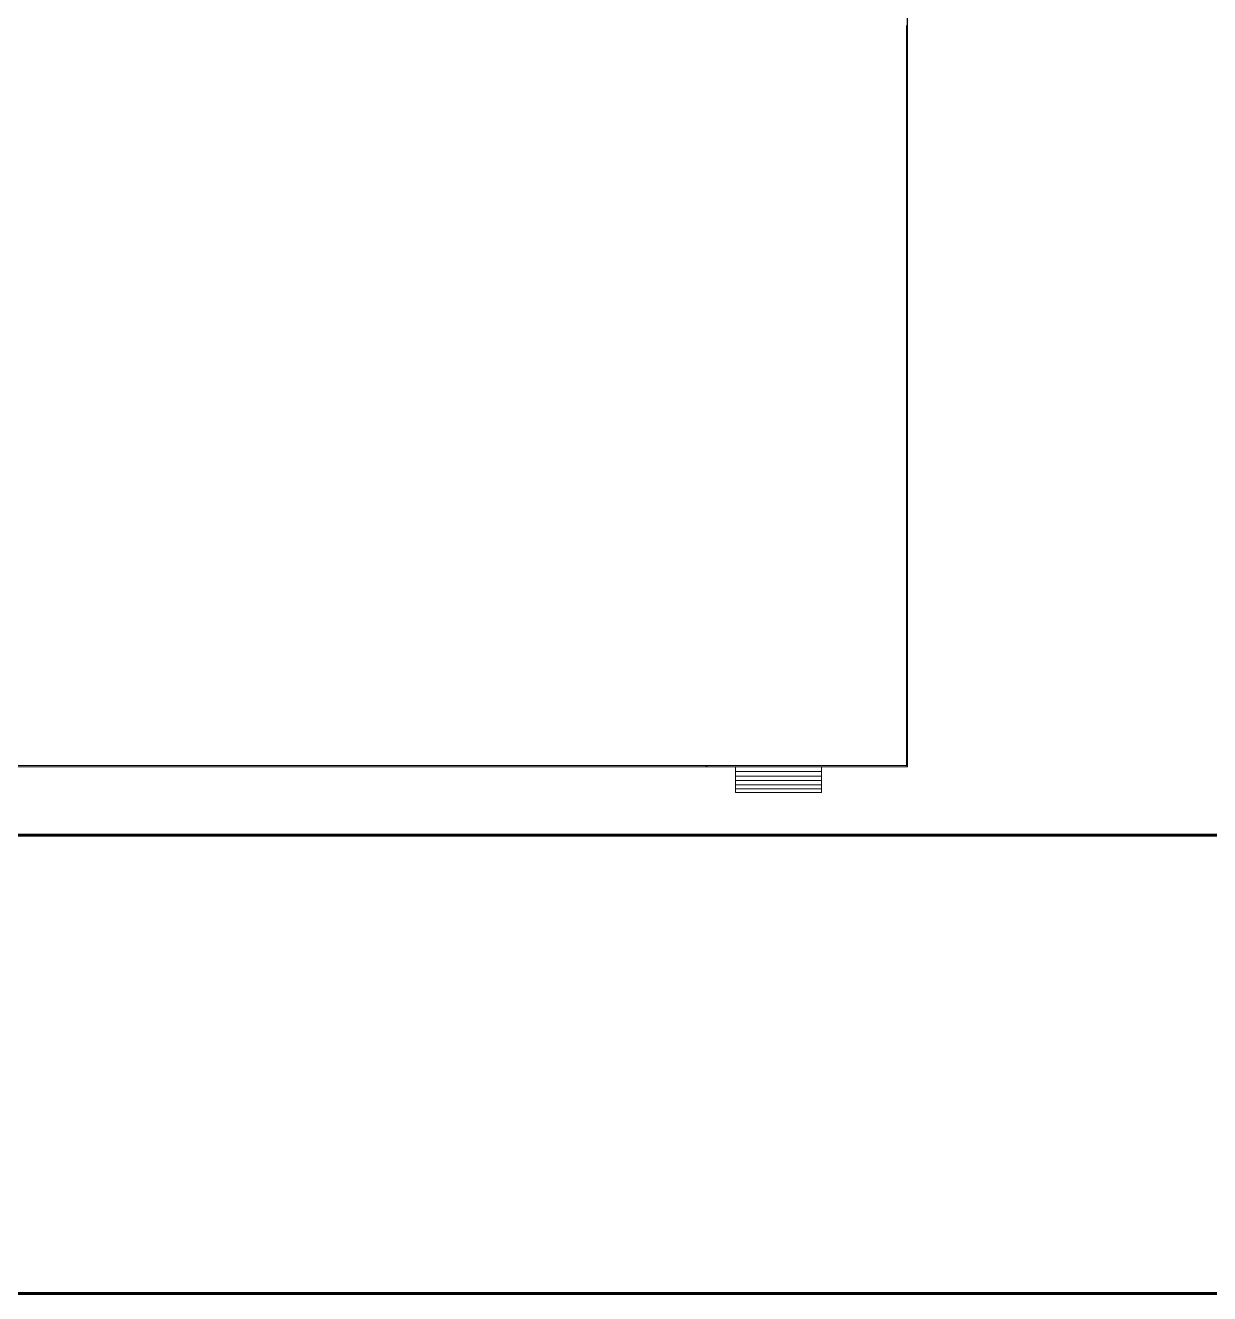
# Model space of a CAD drawing. Header units: inches. Extents: x -827 to 154, y -802 to 207.
# Drawn here: x -474.2 to -453.53, y -235.48 to -213.34 of the extents above; entities that cross this region are included whole.
import ezdxf

# ---------------------------------------------------------------- set-up
doc = ezdxf.new("R2010")
doc.units = ezdxf.units.IN
doc.header["$MEASUREMENT"] = 0
for name, color, linetype, lineweight in [('A-WALL', 113, 'Continuous', 18), ('Hardware', 7, 'Continuous', 9), ('Layer0', 7, 'Continuous', 9), ('Miter_Saw_Station_skp', 8, 'Continuous', 9)]:
    doc.layers.add(name, color=color, linetype=linetype, lineweight=lineweight)

# ---------------------------------------------------------------- blocks, each defined once
blk = doc.blocks.new('Miter_Saw_Station_skp_18-402458-Level 1')
at = {"layer": 'Layer0'}
for p in [(1.476, 29), (1.476, 29), (1.5, 0), (1.5, 0)]:
    blk.add_line(p, (1.5, 29), dxfattribs=at)
blk = doc.blocks.new('Miter_Saw_Station_skp_17-402457-Level 1')
at = {"layer": 'Layer0'}
for p in [(11.084, 36), (11.084, 36), (24, 0), (24, 0)]:
    blk.add_line(p, (24, 36), dxfattribs=at)
blk = doc.blocks.new('Miter_Saw_Station_skp_14-402454-Level 1')
at = {"layer": 'Layer0'}
blk.add_line((1.5, 88.991), (1.5, 89), dxfattribs=at)
blk.add_line((1.5, 88.991), (1.5, 89), dxfattribs=at)
blk = doc.blocks.new('Miter_Saw_Station_skp_13-V37-Level 1')
at = {"layer": 'Layer0'}
for p, q in [((0, 3.5), (1.5, 3.5)), ((0, 3.5), (1.5, 3.5)), ((1.5, 0), (1.5, 3.5)), ((1.5, 0), (1.5, 3.5)), ((1.5, 0), (1.476, 0)), ((1.5, 0), (1.476, 0))]:
    blk.add_line(p, q, dxfattribs=at)
blk = doc.blocks.new('Miter_Saw_Station_skp_12-V38-Level 1')
at = {"layer": 'Hardware'}
for p, q in [((4.015, 1.757), (3.934, 1.757)), ((4.015, 1.757), (3.934, 1.757)), ((4.096, 1.757), (4.015, 1.757)), ((4.096, 1.757), (4.015, 1.757)), ((4.015, 0.257), (4.015, 1.757)), ((4.015, 1.757), (4.015, 0.257)), ((4.174, 1.757), (4.096, 1.757)), ((4.096, 1.757), (4.096, 0.257)), ((4.174, 1.757), (4.096, 1.757)), ((4.096, 0.257), (4.096, 1.757)), ((4.247, 1.757), (4.174, 1.757)), ((4.247, 1.757), (4.174, 1.757)), ((4.174, 0.257), (4.174, 1.757)), ((4.174, 1.757), (4.174, 0.257)), ((4.316, 1.757), (4.247, 1.757)), ((4.247, 1.757), (4.247, 0.257)), ((4.316, 1.757), (4.247, 1.757)), ((4.247, 0.257), (4.247, 1.757)), ((4.38, 1.757), (4.316, 1.757)), ((4.38, 1.757), (4.316, 1.757)), ((4.316, 0.257), (4.316, 1.757)), ((4.316, 1.757), (4.316, 0.257)), ((4.38, 1.757), (4.38, 0.257)), ((4.38, 1.757), (4.38, 0.257)), ((4.015, 0.257), (3.934, 0.257)), ((3.934, 0.257), (4.015, 0.257)), ((4.015, 0.257), (4.096, 0.257)), ((4.096, 0.257), (4.015, 0.257)), ((4.096, 0.257), (4.174, 0.257)), ((4.174, 0.257), (4.096, 0.257)), ((4.174, 0.257), (4.247, 0.257)), ((4.247, 0.257), (4.174, 0.257)), ((4.247, 0.257), (4.316, 0.257)), ((4.316, 0.257), (4.247, 0.257)), ((4.316, 0.257), (4.38, 0.257)), ((4.316, 0.257), (4.38, 0.257))]:
    blk.add_line(p, q, dxfattribs=at)
blk = doc.blocks.new('Miter_Saw_Station_skp_7-V39-Level 1')
blk.add_blockref('Miter_Saw_Station_skp_12-V38-Level 1', (0, 0))
blk = doc.blocks.new('Miter_Saw_Station_skp_4-V40-Level 1')
blk.add_blockref('Miter_Saw_Station_skp_7-V39-Level 1', (0.808, 0.306))
blk = doc.blocks.new('Miter_Saw_Station_skp_1-402441-Level 1')
at = {"layer": 'Layer0'}
for p, q in [((28.5, 108.008), (7.5, 108.007)), ((7.5, 108.007), (28.5, 108.008)), ((7.5, 108.005), (28.5, 108.005)), ((7.5, 108.005), (28.5, 108.005)), ((30, 108.007), (28.5, 108.007)), ((30, 108.007), (30, 108.005))]:
    blk.add_line(p, q, dxfattribs=at)
for name, p in [('Miter_Saw_Station_skp_17-402457-Level 1', (5.976, 71.995)), ('Miter_Saw_Station_skp_13-V37-Level 1', (28.5, 104.505)), ('Miter_Saw_Station_skp_4-V40-Level 1', (25.258, 104.443)), ('Miter_Saw_Station_skp_18-402458-Level 1', (28.5, 75.495)), ('Miter_Saw_Station_skp_14-402454-Level 1', (28.5, 15.503))]:
    blk.add_blockref(name, p)
blk = doc.blocks.new('Miter_Saw_Station_skp-402418-Level 1')
blk.add_blockref('Miter_Saw_Station_skp_1-402441-Level 1', (0, 0))

msp = doc.modelspace()

# ---------------------------------------------------------------- linework, layer by layer
at = {"layer": 'A-WALL', "lineweight": 60}
for p, q in [((-308.895614, -227.476424), (-584.645614, -227.476424)), ((-532.645614, -235.476424), (-308.895614, -235.476424))]:
    msp.add_line(p, q, dxfattribs=at)

# ---------------------------------------------------------------- block references
at = {"layer": 'Miter_Saw_Station_skp', "color": 7, "rotation": 269.9999999999997}
msp.add_blockref('Miter_Saw_Station_skp-402418-Level 1', (-566.811294, -196.282674), dxfattribs=at)

doc.saveas('drawing.dxf')
